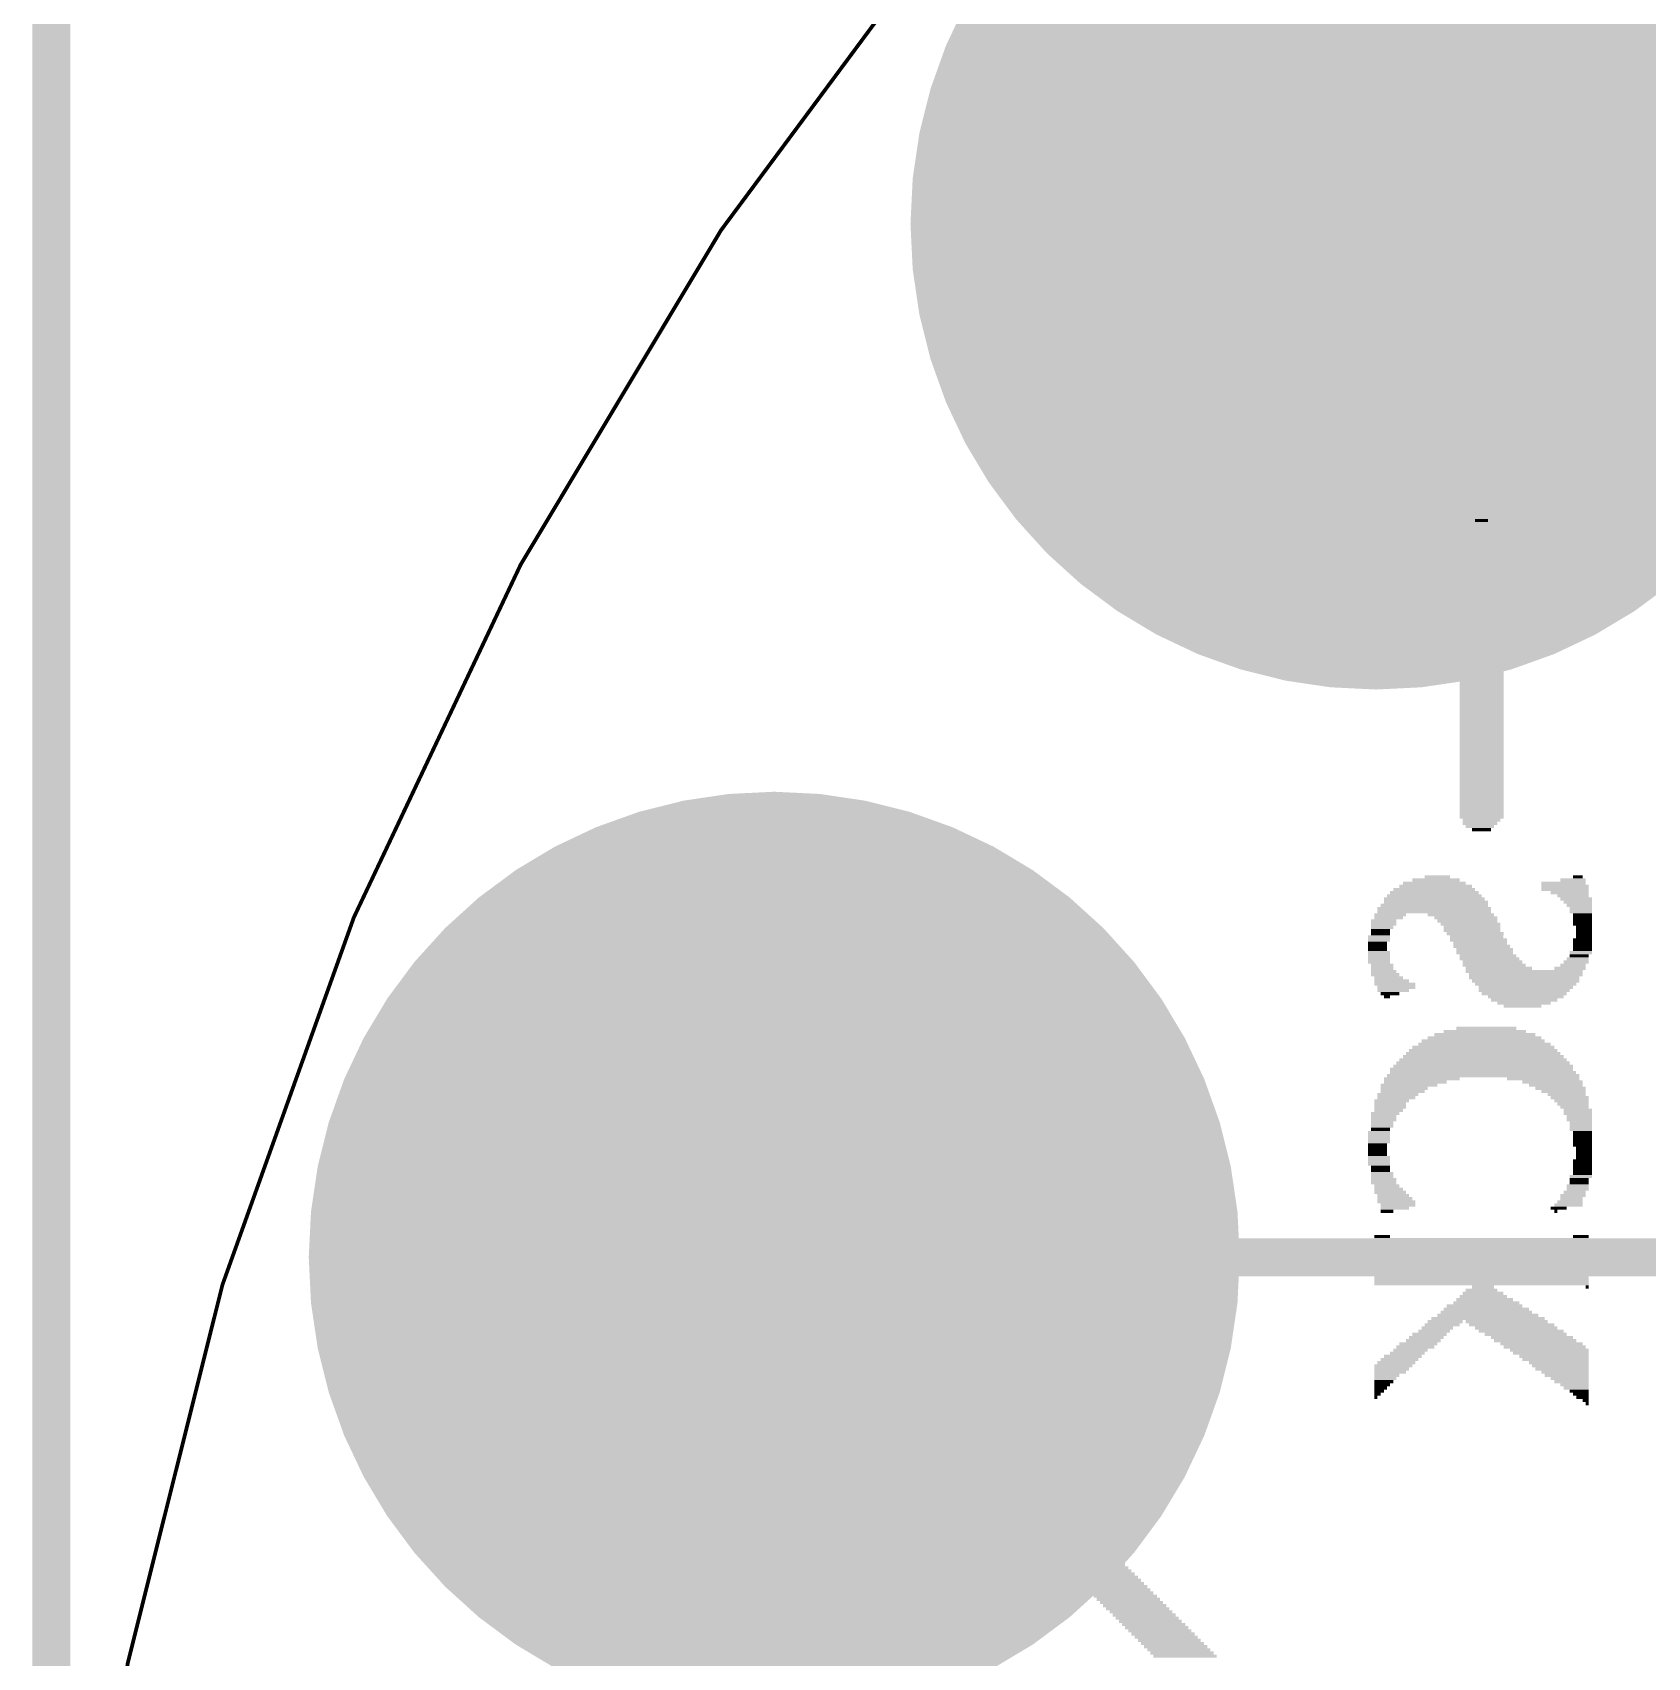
# Model space of a CAD drawing. Extents: x -26.8 to 26.8, y -26.8 to 26.8.
# Drawn here: x -26.8 to -15.96, y 5.24 to 16.14 of the extents above; entities that cross this region are included whole.
import ezdxf

# ---------------------------------------------------------------- set-up
doc = ezdxf.new("R2010")
doc.units = 0
for name, color, linetype in [('1', 12, 'CONTINUOUS'), ('16', 5, 'CONTINUOUS'), ('17', 110, 'CONTINUOUS'), ('20', 53, 'CONTINUOUS'), ('201', 6, 'CONTINUOUS'), ('30', 253, 'CONTINUOUS')]:
    doc.layers.add(name, color=color, linetype=linetype)

# ---------------------------------------------------------------- blocks, each defined once
blk = doc.blocks.new('ROUNDP')
at = {"const_width": 0.5}
blk.add_lwpolyline([(0, -0.25, 1), (0, 0.25, 1), (0, -0.25)], format="xyb", dxfattribs=at)
blk = doc.blocks.new('RECT')
blk.add_solid([(-0.5, -0.5), (0.5, -0.5), (-0.5, 0.5), (0.5, 0.5)])

msp = doc.modelspace()

# ---------------------------------------------------------------- linework, layer by layer
at = {"layer": '1'}
for points, const_width in [([(-26.67, 26.67), (-26.67, -26.67)], 0.2032), ([(-17.78, 14.859), (-2.54, 14.859)], 0.254)]:
    msp.add_lwpolyline(points, dxfattribs=dict(at, const_width=const_width))
for points, const_width in [([(-17.78, 12.2428, 1), (-17.78, 17.4752, 1), (-17.78, 12.2428)], 1.016), ([(-17.78, 14.9225, 1), (-17.78, 14.7955)], 0.127), ([(-21.8186, 5.3086, 1), (-21.8186, 10.541, 1), (-21.8186, 5.3086)], 1.016)]:
    msp.add_lwpolyline(points, format="xyb", dxfattribs=dict(at, const_width=const_width))
at = {"layer": '16', "const_width": 0.254}
for points in [[(-26.67, 26.67), (-26.67, -26.67)], [(-14.7828, 7.9248), (-21.8186, 7.9248)]]:
    msp.add_lwpolyline(points, dxfattribs=at)
at = {"layer": '16', "const_width": 0.127}
msp.add_lwpolyline([(-21.8186, 7.9883, 1), (-21.8186, 7.8613)], format="xyb", dxfattribs=at)
at = {"layer": '20', "const_width": 0.0254}
msp.add_lwpolyline([(0, -26.67, 1), (0, 26.67, 1), (0, -26.67)], format="xyb", dxfattribs=at)

# ---------------------------------------------------------------- block references
at = {"layer": '17', "xscale": 5.266, "yscale": 5.266, "rotation": 90}
for p in [(-17.78, 14.859), (-17.78, 14.859), (-21.8186, 7.9248), (-21.8186, 7.9248)]:
    msp.add_blockref('ROUNDP', p, dxfattribs=at)
at = {"layer": '201', "rotation": 180}
for p, xscale, yscale in [((-17.0713, 12.8693), 0.0864, 0.0211), ((-17.0815, 12.7847), 0.2743, 0.0211), ((-17.0713, 12.7635), 0.2946, 0.0213), ((-17.0713, 12.8058), 0.254, 0.0211), ((-17.0713, 12.827), 0.2134, 0.0213), ((-17.0713, 12.8482), 0.1676, 0.0211), ((-17.0713, 12.7423), 0.2946, 0.0211), ((-17.0713, 12.7212), 0.2946, 0.0211), ((-17.0713, 12.7), 0.2946, 0.0213), ((-17.0713, 12.6788), 0.2946, 0.0211), ((-17.0713, 12.6577), 0.2946, 0.0211), ((-17.0713, 12.6365), 0.2946, 0.0213), ((-17.0713, 12.6153), 0.2946, 0.0211), ((-17.0713, 12.5942), 0.2946, 0.0211), ((-17.0713, 12.573), 0.2946, 0.0213), ((-17.0713, 12.5518), 0.2946, 0.0211), ((-17.0713, 12.5307), 0.2946, 0.0211), ((-17.0713, 12.5095), 0.2946, 0.0213), ((-17.0713, 12.4883), 0.2946, 0.0211), ((-17.0713, 12.4672), 0.2946, 0.0211), ((-17.0713, 12.446), 0.2946, 0.0213), ((-17.0713, 12.4248), 0.2946, 0.0211), ((-17.0713, 12.4037), 0.2946, 0.0211), ((-17.0713, 12.3825), 0.2946, 0.0213), ((-17.0713, 12.3613), 0.2946, 0.0211), ((-17.0713, 12.3402), 0.2946, 0.0211), ((-17.0713, 12.319), 0.2946, 0.0213), ((-17.0713, 12.2978), 0.2946, 0.0211), ((-17.0713, 12.2767), 0.2946, 0.0211), ((-17.0713, 12.2555), 0.2946, 0.0213), ((-17.0713, 12.2343), 0.2946, 0.0211), ((-17.0713, 12.2132), 0.2946, 0.0211), ((-17.0713, 12.192), 0.2946, 0.0213), ((-17.0713, 12.1708), 0.2946, 0.0211), ((-17.0713, 12.1497), 0.2946, 0.0211), ((-17.0713, 12.1285), 0.2946, 0.0213), ((-17.0713, 12.1073), 0.2946, 0.0211), ((-17.0713, 12.0862), 0.2946, 0.0211), ((-17.0713, 12.065), 0.2946, 0.0213), ((-17.0713, 12.0438), 0.2946, 0.0211), ((-17.0713, 12.0227), 0.2946, 0.0211), ((-17.0713, 12.0015), 0.2946, 0.0213), ((-17.0713, 11.9803), 0.2946, 0.0211), ((-17.0713, 11.9592), 0.2946, 0.0211), ((-17.0713, 11.938), 0.2946, 0.0213), ((-17.0713, 11.9168), 0.2946, 0.0211), ((-17.0713, 11.8957), 0.2946, 0.0211), ((-17.0713, 11.8745), 0.2946, 0.0213), ((-17.0713, 11.8533), 0.2946, 0.0211), ((-17.0713, 11.8322), 0.2946, 0.0211), ((-17.0713, 11.811), 0.2946, 0.0213), ((-17.0713, 11.7898), 0.2946, 0.0211), ((-17.0713, 11.7687), 0.2946, 0.0211), ((-17.0713, 11.7475), 0.2946, 0.0213), ((-17.0713, 11.7263), 0.2946, 0.0211), ((-17.0713, 11.7052), 0.2946, 0.0211), ((-17.0713, 11.684), 0.2946, 0.0213), ((-17.0713, 11.6628), 0.2946, 0.0211), ((-17.0713, 11.6417), 0.2946, 0.0211), ((-17.0713, 11.6205), 0.2946, 0.0213), ((-17.0713, 11.5993), 0.2946, 0.0211), ((-17.0713, 11.5782), 0.2946, 0.0211), ((-17.0713, 11.557), 0.2946, 0.0213), ((-17.0713, 11.5358), 0.2946, 0.0211), ((-17.0713, 11.5147), 0.2946, 0.0211), ((-17.0713, 11.4935), 0.2946, 0.0213), ((-17.0713, 11.4723), 0.2946, 0.0211), ((-17.0713, 11.4512), 0.2946, 0.0211), ((-17.0713, 11.43), 0.2946, 0.0213), ((-17.0713, 11.4088), 0.2946, 0.0211), ((-17.0713, 11.3877), 0.2946, 0.0211), ((-17.0713, 11.3665), 0.2946, 0.0213), ((-17.0713, 11.3453), 0.2946, 0.0211), ((-17.0713, 11.3242), 0.2946, 0.0211), ((-17.0713, 11.303), 0.2946, 0.0213), ((-17.0713, 11.2818), 0.2946, 0.0211), ((-17.0713, 11.2607), 0.2946, 0.0211), ((-17.0713, 11.2395), 0.2946, 0.0213), ((-17.0713, 11.2183), 0.2946, 0.0211), ((-17.0713, 11.1972), 0.2946, 0.0211), ((-17.0713, 11.176), 0.2946, 0.0213), ((-17.0713, 11.1548), 0.2946, 0.0211), ((-17.0713, 11.1337), 0.2946, 0.0211), ((-17.0713, 11.1125), 0.2946, 0.0213), ((-17.0713, 11.0913), 0.2946, 0.0211), ((-17.0713, 11.0702), 0.2946, 0.0211), ((-17.0713, 11.049), 0.2946, 0.0213), ((-17.0713, 11.0278), 0.2946, 0.0211), ((-17.0713, 11.0067), 0.2946, 0.0211), ((-17.0713, 10.9855), 0.2946, 0.0213), ((-17.0713, 10.9643), 0.2946, 0.0211), ((-17.0713, 10.9432), 0.2946, 0.0211), ((-17.0713, 10.922), 0.2946, 0.0213), ((-17.0713, 10.9008), 0.2946, 0.0211), ((-17.0713, 10.8797), 0.2946, 0.0211), ((-17.0713, 10.8585), 0.254, 0.0213), ((-17.0815, 10.8373), 0.2337, 0.0211), ((-17.0828, 10.8162), 0.1905, 0.0211), ((-17.0713, 10.795), 0.127, 0.0213), ((-17.3673, 10.4775), 0.1702, 0.0213), ((-16.4249, 10.4775), 0.0635, 0.0213), ((-17.3888, 10.3505), 0.635, 0.0213), ((-17.3888, 10.3717), 0.5944, 0.0211), ((-17.3888, 10.3928), 0.5486, 0.0211), ((-17.3787, 10.414), 0.4877, 0.0213), ((-17.3888, 10.4352), 0.4216, 0.0211), ((-17.3774, 10.4563), 0.3175, 0.0211), ((-16.5214, 10.4352), 0.2972, 0.0211), ((-16.5113, 10.414), 0.3175, 0.0213), ((-16.5113, 10.3928), 0.3175, 0.0211), ((-16.4795, 10.3717), 0.254, 0.0211), ((-16.4579, 10.3505), 0.2108, 0.0213), ((-16.4579, 10.4563), 0.1702, 0.0211), ((-17.3888, 10.2658), 0.762, 0.0211), ((-17.3888, 10.2447), 0.762, 0.0211), ((-17.3888, 10.287), 0.7214, 0.0213), ((-17.3774, 10.3082), 0.6985, 0.0211), ((-17.3888, 10.3293), 0.6756, 0.0211), ((-16.4363, 10.3293), 0.2134, 0.0211), ((-16.4249, 10.3082), 0.1905, 0.0211), ((-16.4148, 10.287), 0.1702, 0.0213), ((-16.4046, 10.2658), 0.1499, 0.0211), ((-16.4046, 10.2447), 0.1499, 0.0211), ((-17.7381, 10.1388), 0.1499, 0.0211), ((-17.7279, 10.1812), 0.1702, 0.0211), ((-17.7279, 10.16), 0.1702, 0.0213), ((-17.6848, 10.2235), 0.2108, 0.0213), ((-17.6949, 10.2023), 0.1905, 0.0211), ((-17.2098, 10.2235), 0.4445, 0.0213), ((-17.1768, 10.2023), 0.4242, 0.0211), ((-17.1666, 10.1812), 0.4039, 0.0211), ((-17.145, 10.16), 0.4013, 0.0213), ((-17.1348, 10.1388), 0.381, 0.0211), ((-16.3932, 10.2235), 0.127, 0.0213), ((-16.3932, 10.2023), 0.127, 0.0211), ((-16.3932, 10.1812), 0.127, 0.0211), ((-16.3932, 10.16), 0.127, 0.0213), ((-16.383, 10.1388), 0.1067, 0.0211), ((-17.7597, 10.0753), 0.1473, 0.0211), ((-17.7597, 10.0542), 0.1473, 0.0211), ((-17.7698, 10.033), 0.127, 0.0213), ((-17.7495, 10.1177), 0.127, 0.0211), ((-17.7495, 10.0965), 0.127, 0.0213), ((-17.1348, 10.1177), 0.381, 0.0211), ((-17.1145, 10.0965), 0.381, 0.0213), ((-17.1031, 10.0753), 0.3581, 0.0211), ((-17.0917, 10.0542), 0.381, 0.0211), ((-17.0815, 10.033), 0.3607, 0.0213), ((-16.3932, 10.0542), 0.127, 0.0211), ((-16.3932, 10.033), 0.127, 0.0213), ((-16.383, 10.1177), 0.1067, 0.0211), ((-16.383, 10.0965), 0.1067, 0.0213), ((-16.383, 10.0753), 0.1067, 0.0211), ((-17.7698, 10.0118), 0.127, 0.0211), ((-17.7698, 9.9907), 0.127, 0.0211), ((-17.7597, 9.9695), 0.1473, 0.0213), ((-17.7597, 9.9483), 0.1473, 0.0211), ((-17.7597, 9.9272), 0.1473, 0.0211), ((-17.0713, 10.0118), 0.381, 0.0211), ((-17.051, 9.9907), 0.381, 0.0211), ((-17.051, 9.9695), 0.381, 0.0213), ((-17.0282, 9.9483), 0.381, 0.0211), ((-17.018, 9.9272), 0.4013, 0.0211), ((-16.4262, 9.9272), 0.1473, 0.0211), ((-16.4046, 9.9695), 0.1499, 0.0213), ((-16.416, 9.9483), 0.127, 0.0211), ((-16.3932, 10.0118), 0.127, 0.0211), ((-16.3932, 9.9907), 0.127, 0.0211), ((-17.7597, 9.906), 0.1473, 0.0213), ((-17.7381, 9.8848), 0.1499, 0.0211), ((-17.7381, 9.8637), 0.1499, 0.0211), ((-17.7178, 9.8213), 0.1905, 0.0211), ((-17.7279, 9.8425), 0.1702, 0.0213), ((-16.9863, 9.8848), 0.4242, 0.0211), ((-16.9977, 9.906), 0.4013, 0.0213), ((-16.9558, 9.8637), 0.4445, 0.0211), ((-16.7856, 9.8425), 0.7849, 0.0213), ((-16.7742, 9.8213), 0.762, 0.0211), ((-16.4782, 9.8637), 0.2108, 0.0211), ((-16.4579, 9.8848), 0.1702, 0.0211), ((-16.4363, 9.906), 0.1676, 0.0213), ((-17.6949, 9.8002), 0.1905, 0.0211), ((-17.6746, 9.779), 0.2311, 0.0213), ((-17.653, 9.7578), 0.2743, 0.0211), ((-17.6428, 9.7367), 0.254, 0.0211), ((-17.6644, 9.7155), 0.2108, 0.0213), ((-17.686, 9.6943), 0.127, 0.0211), ((-16.7856, 9.8002), 0.7391, 0.0211), ((-16.7754, 9.779), 0.7188, 0.0213), ((-16.7754, 9.7578), 0.6782, 0.0211), ((-16.7742, 9.7367), 0.635, 0.0211), ((-16.7856, 9.7155), 0.6121, 0.0213), ((-16.7856, 9.6943), 0.5715, 0.0211), ((-17.7063, 9.6732), 0.0406, 0.0211), ((-16.7742, 9.6732), 0.508, 0.0211), ((-16.7856, 9.652), 0.4445, 0.0213), ((-16.7856, 9.6308), 0.3581, 0.0211), ((-16.797, 9.6097), 0.254, 0.0211), ((-17.0599, 9.3768), 0.8255, 0.0211), ((-17.051, 9.398), 0.762, 0.0213), ((-17.0497, 9.4192), 0.6782, 0.0211), ((-17.0497, 9.4403), 0.5512, 0.0211), ((-17.0396, 9.4615), 0.4039, 0.0213), ((-17.0599, 9.271), 1.0795, 0.0213), ((-17.0612, 9.2922), 1.0363, 0.0211), ((-17.0612, 9.3133), 0.9957, 0.0211), ((-17.0599, 9.3345), 0.9525, 0.0213), ((-17.051, 9.3557), 0.889, 0.0211), ((-17.0713, 9.1863), 1.2294, 0.0211), ((-17.0612, 9.1652), 1.2497, 0.0211), ((-17.0599, 9.2075), 1.2065, 0.0213), ((-17.0612, 9.2287), 1.1633, 0.0211), ((-17.0612, 9.2498), 1.1227, 0.0211), ((-17.5908, 9.0593), 0.3175, 0.0211), ((-17.559, 9.0805), 0.381, 0.0213), ((-17.4727, 9.1228), 0.508, 0.0211), ((-17.5158, 9.1017), 0.4216, 0.0211), ((-17.0612, 9.144), 1.2903, 0.0213), ((-16.6586, 9.1228), 0.4851, 0.0211), ((-16.5951, 9.1017), 0.4039, 0.0211), ((-16.5735, 9.0805), 0.3607, 0.0213), ((-16.5418, 9.0593), 0.3378, 0.0211), ((-17.6746, 8.9747), 0.2311, 0.0211), ((-17.6848, 8.9535), 0.2108, 0.0213), ((-17.6848, 8.9323), 0.2108, 0.0211), ((-17.6327, 9.017), 0.2743, 0.0213), ((-17.6428, 8.9958), 0.254, 0.0211), ((-17.6009, 9.0382), 0.2972, 0.0211), ((-16.5214, 9.0382), 0.2972, 0.0211), ((-16.4998, 9.017), 0.254, 0.0213), ((-16.4795, 8.9958), 0.254, 0.0211), ((-16.4681, 8.9747), 0.2311, 0.0211), ((-16.4579, 8.9535), 0.2108, 0.0213), ((-16.4478, 8.9323), 0.1905, 0.0211), ((-17.7178, 8.89), 0.1905, 0.0213), ((-17.7381, 8.8265), 0.1499, 0.0213), ((-17.7279, 8.8688), 0.1702, 0.0211), ((-17.7279, 8.8477), 0.1702, 0.0211), ((-17.6949, 8.9112), 0.1905, 0.0211), ((-16.4249, 8.9112), 0.1905, 0.0211), ((-16.4249, 8.89), 0.1905, 0.0213), ((-16.4148, 8.8688), 0.1702, 0.0211), ((-16.4148, 8.8477), 0.1702, 0.0211), ((-16.4046, 8.8265), 0.1499, 0.0213), ((-17.7597, 8.763), 0.1473, 0.0213), ((-17.7597, 8.7418), 0.1473, 0.0211), ((-17.7597, 8.7207), 0.1473, 0.0211), ((-17.7381, 8.8053), 0.1499, 0.0211), ((-17.7495, 8.7842), 0.127, 0.0211), ((-16.4046, 8.8053), 0.1499, 0.0211), ((-16.4046, 8.7842), 0.1499, 0.0211), ((-16.3932, 8.763), 0.127, 0.0213), ((-16.3932, 8.7418), 0.127, 0.0211), ((-16.3932, 8.7207), 0.127, 0.0211), ((-17.7597, 8.6995), 0.1473, 0.0213), ((-17.7698, 8.6783), 0.127, 0.0211), ((-17.7698, 8.6572), 0.127, 0.0211), ((-17.7698, 8.636), 0.127, 0.0213), ((-17.7698, 8.6148), 0.127, 0.0211), ((-16.3932, 8.6995), 0.127, 0.0213), ((-16.3932, 8.6783), 0.127, 0.0211), ((-16.383, 8.6572), 0.1067, 0.0211), ((-16.383, 8.636), 0.1067, 0.0213), ((-16.383, 8.6148), 0.1067, 0.0211), ((-17.7597, 8.5937), 0.1473, 0.0211), ((-17.7597, 8.5725), 0.1473, 0.0213), ((-17.7597, 8.5513), 0.1473, 0.0211), ((-17.7495, 8.5302), 0.127, 0.0211), ((-17.7495, 8.509), 0.127, 0.0213), ((-16.3932, 8.5725), 0.127, 0.0213), ((-16.3932, 8.5513), 0.127, 0.0211), ((-16.3932, 8.5302), 0.127, 0.0211), ((-16.3932, 8.509), 0.127, 0.0213), ((-16.383, 8.5937), 0.1067, 0.0211), ((-17.7381, 8.4878), 0.1499, 0.0211), ((-17.7381, 8.4667), 0.1499, 0.0211), ((-17.7279, 8.4455), 0.1702, 0.0213), ((-17.7279, 8.4243), 0.1702, 0.0211), ((-17.7063, 8.4032), 0.1676, 0.0211), ((-16.4262, 8.4032), 0.1473, 0.0211), ((-16.4046, 8.4667), 0.1499, 0.0211), ((-16.416, 8.4455), 0.127, 0.0213), ((-16.416, 8.4243), 0.127, 0.0211), ((-16.3932, 8.4878), 0.127, 0.0211), ((-17.6949, 8.382), 0.1905, 0.0213), ((-17.6848, 8.3608), 0.2108, 0.0211), ((-17.6644, 8.3397), 0.2108, 0.0211), ((-17.653, 8.3185), 0.2337, 0.0213), ((-17.6428, 8.2973), 0.254, 0.0211), ((-17.6327, 8.2762), 0.2337, 0.0211), ((-16.4884, 8.2762), 0.1905, 0.0211), ((-16.4782, 8.2973), 0.1702, 0.0211), ((-16.4681, 8.3185), 0.1499, 0.0213), ((-16.4579, 8.3397), 0.1702, 0.0211), ((-16.4465, 8.3608), 0.1473, 0.0211), ((-16.4262, 8.382), 0.1473, 0.0213), ((-17.6543, 8.255), 0.1905, 0.0213), ((-17.7063, 8.2338), 0.0864, 0.0211), ((-16.5532, 8.255), 0.1067, 0.0213), ((-16.5735, 8.2338), 0.0203, 0.0211), ((-17.7381, 8.0645), 0.1041, 0.0213), ((-16.4046, 8.0645), 0.1041, 0.0213), ((-21.7183, 7.9587), 0.3175, 0.0211), ((-21.7284, 7.9798), 0.2972, 0.0211), ((-21.7272, 8.001), 0.254, 0.0213), ((-21.7284, 8.0222), 0.2108, 0.0211), ((-21.7284, 8.0433), 0.1702, 0.0211), ((-17.0713, 8.0433), 1.4376, 0.0211), ((-17.0713, 8.0222), 1.4376, 0.0211), ((-17.0713, 8.001), 1.4376, 0.0213), ((-17.0713, 7.9798), 1.4376, 0.0211), ((-17.0713, 7.9587), 1.4376, 0.0211), ((-21.6967, 7.9163), 0.3607, 0.0211), ((-21.6751, 7.874), 0.4039, 0.0213), ((-21.7068, 7.9375), 0.3404, 0.0213), ((-21.6865, 7.8952), 0.381, 0.0211), ((-21.6649, 7.8528), 0.4242, 0.0211), ((-17.0713, 7.9375), 1.4376, 0.0213), ((-17.0713, 7.9163), 1.4376, 0.0211), ((-17.0713, 7.8952), 1.4376, 0.0211), ((-17.0713, 7.874), 1.4376, 0.0213), ((-17.0713, 7.8528), 1.4376, 0.0211), ((-21.6433, 7.8317), 0.4216, 0.0211), ((-21.6218, 7.8105), 0.4242, 0.0213), ((-21.6014, 7.7893), 0.4242, 0.0211), ((-21.5798, 7.7682), 0.4216, 0.0211), ((-21.5583, 7.747), 0.4242, 0.0213), ((-17.0713, 7.8317), 1.4376, 0.0211), ((-17.0713, 7.8105), 1.4376, 0.0213), ((-17.0713, 7.7893), 1.4376, 0.0211), ((-17.0713, 7.7682), 1.4376, 0.0211), ((-17.0713, 7.747), 1.4376, 0.0213), ((-21.5379, 7.7258), 0.4242, 0.0211), ((-21.5163, 7.7047), 0.4216, 0.0211), ((-21.4947, 7.6835), 0.4242, 0.0213), ((-21.4744, 7.6623), 0.4242, 0.0211), ((-21.4528, 7.6412), 0.4216, 0.0211), ((-17.051, 7.6412), 0.381, 0.0211), ((-17.0599, 7.6623), 0.3175, 0.0211), ((-17.0612, 7.6835), 0.2743, 0.0213), ((-17.0713, 7.7047), 0.2134, 0.0211), ((-17.0612, 7.7258), 0.1473, 0.0211), ((-16.3627, 7.7258), 0.0203, 0.0211), ((-21.4313, 7.62), 0.4242, 0.0213), ((-21.4109, 7.5988), 0.4242, 0.0211), ((-21.3893, 7.5777), 0.4216, 0.0211), ((-21.3678, 7.5565), 0.4242, 0.0213), ((-21.3474, 7.5353), 0.4242, 0.0211), ((-21.3258, 7.5142), 0.4216, 0.0211), ((-17.0282, 7.5142), 0.762, 0.0211), ((-17.0294, 7.5353), 0.6782, 0.0211), ((-17.0396, 7.5565), 0.6121, 0.0213), ((-17.0396, 7.5777), 0.5715, 0.0211), ((-17.051, 7.5988), 0.508, 0.0211), ((-17.0396, 7.62), 0.4445, 0.0213), ((-21.3042, 7.493), 0.4242, 0.0213), ((-21.2839, 7.4718), 0.4242, 0.0211), ((-21.2623, 7.4507), 0.4216, 0.0211), ((-21.2408, 7.4295), 0.4242, 0.0213), ((-21.2204, 7.4083), 0.4242, 0.0211), ((-17.4206, 7.4083), 0.2311, 0.0211), ((-17.3888, 7.4295), 0.2134, 0.0213), ((-17.3673, 7.4507), 0.2108, 0.0211), ((-17.3355, 7.4718), 0.2337, 0.0211), ((-17.3152, 7.493), 0.2337, 0.0213), ((-16.9024, 7.493), 0.5512, 0.0213), ((-16.8694, 7.4718), 0.5715, 0.0211), ((-16.8389, 7.4507), 0.5512, 0.0211), ((-16.8059, 7.4295), 0.5715, 0.0213), ((-16.7754, 7.4083), 0.5512, 0.0211), ((-21.1988, 7.3872), 0.4216, 0.0211), ((-21.1773, 7.366), 0.4242, 0.0213), ((-21.1569, 7.3448), 0.4242, 0.0211), ((-21.1353, 7.3237), 0.4216, 0.0211), ((-21.1137, 7.3025), 0.4242, 0.0213), ((-17.5476, 7.3025), 0.2311, 0.0213), ((-17.5158, 7.3237), 0.254, 0.0211), ((-17.4955, 7.3448), 0.254, 0.0211), ((-17.4625, 7.366), 0.2337, 0.0213), ((-17.4422, 7.3872), 0.2337, 0.0211), ((-16.7323, 7.3872), 0.5512, 0.0211), ((-16.7119, 7.366), 0.5512, 0.0213), ((-16.6687, 7.3448), 0.5512, 0.0211), ((-16.6484, 7.3237), 0.5512, 0.0211), ((-16.6167, 7.3025), 0.5283, 0.0213), ((-21.0934, 7.2813), 0.4242, 0.0211), ((-21.0718, 7.2602), 0.4216, 0.0211), ((-21.0503, 7.239), 0.4242, 0.0213), ((-21.0299, 7.2178), 0.4242, 0.0211), ((-21.0083, 7.1967), 0.4216, 0.0211), ((-17.6632, 7.1967), 0.254, 0.0211), ((-17.6428, 7.2178), 0.254, 0.0211), ((-17.6225, 7.239), 0.254, 0.0213), ((-17.5997, 7.2602), 0.254, 0.0211), ((-17.5692, 7.2813), 0.2337, 0.0211), ((-16.6065, 7.2813), 0.508, 0.0211), ((-16.5849, 7.2602), 0.4648, 0.0211), ((-16.5748, 7.239), 0.4445, 0.0213), ((-16.5532, 7.2178), 0.4013, 0.0211), ((-16.543, 7.1967), 0.381, 0.0211), ((-20.9868, 7.1755), 0.4242, 0.0213), ((-20.9664, 7.1543), 0.4242, 0.0211), ((-20.9448, 7.1332), 0.4216, 0.0211), ((-20.9232, 7.112), 0.4242, 0.0213), ((-20.9029, 7.0908), 0.4242, 0.0211), ((-17.6746, 7.1755), 0.2311, 0.0213), ((-17.6848, 7.1543), 0.2108, 0.0211), ((-17.7165, 7.112), 0.1473, 0.0213), ((-17.7267, 7.0908), 0.127, 0.0211), ((-17.7063, 7.1332), 0.1676, 0.0211), ((-16.5316, 7.1755), 0.3581, 0.0213), ((-16.5113, 7.1543), 0.3175, 0.0211), ((-16.4998, 7.1332), 0.2946, 0.0211), ((-16.4795, 7.112), 0.254, 0.0213), ((-16.4681, 7.0908), 0.2311, 0.0211), ((-20.8813, 7.0697), 0.4216, 0.0211), ((-20.8598, 7.0485), 0.4242, 0.0213), ((-20.8394, 7.0273), 0.4242, 0.0211), ((-20.8178, 7.0062), 0.4216, 0.0211), ((-20.7963, 6.985), 0.4242, 0.0213), ((-17.7381, 7.0697), 0.1041, 0.0211), ((-17.7483, 7.0485), 0.0838, 0.0213), ((-17.7584, 7.0273), 0.0635, 0.0211), ((-17.78, 6.985), 0.0203, 0.0213), ((-17.7698, 7.0062), 0.0406, 0.0211), ((-16.4478, 7.0697), 0.1905, 0.0211), ((-16.4363, 7.0485), 0.1676, 0.0213), ((-16.416, 7.0273), 0.127, 0.0211), ((-16.4046, 7.0062), 0.1041, 0.0211), ((-16.3944, 6.985), 0.0838, 0.0213), ((-20.7759, 6.9638), 0.4242, 0.0211), ((-20.7543, 6.9427), 0.4216, 0.0211), ((-20.7327, 6.9215), 0.4242, 0.0213), ((-20.7124, 6.9003), 0.4242, 0.0211), ((-20.6908, 6.8792), 0.4216, 0.0211), ((-16.3728, 6.9638), 0.0406, 0.0211), ((-16.3627, 6.9427), 0.0203, 0.0211), ((-20.6693, 6.858), 0.4242, 0.0213), ((-20.6489, 6.8368), 0.4242, 0.0211), ((-20.6273, 6.8157), 0.4216, 0.0211), ((-20.6058, 6.7945), 0.4242, 0.0213), ((-20.5854, 6.7733), 0.4242, 0.0211), ((-20.5638, 6.7522), 0.4216, 0.0211), ((-20.5422, 6.731), 0.4242, 0.0213), ((-20.5219, 6.7098), 0.4242, 0.0211), ((-20.5003, 6.6887), 0.4216, 0.0211), ((-20.4788, 6.6675), 0.4242, 0.0213), ((-20.4584, 6.6463), 0.4242, 0.0211), ((-20.4368, 6.6252), 0.4216, 0.0211), ((-20.4153, 6.604), 0.4242, 0.0213), ((-20.3949, 6.5828), 0.4242, 0.0211), ((-20.3733, 6.5617), 0.4216, 0.0211), ((-20.3518, 6.5405), 0.4242, 0.0213), ((-20.3314, 6.5193), 0.4242, 0.0211), ((-20.3098, 6.4982), 0.4216, 0.0211), ((-20.2883, 6.477), 0.4242, 0.0213), ((-20.2679, 6.4558), 0.4242, 0.0211), ((-20.2463, 6.4347), 0.4216, 0.0211), ((-20.2248, 6.4135), 0.4242, 0.0213), ((-20.2044, 6.3923), 0.4242, 0.0211), ((-20.1828, 6.3712), 0.4216, 0.0211), ((-20.1613, 6.35), 0.4242, 0.0213), ((-20.1409, 6.3288), 0.4242, 0.0211), ((-20.1193, 6.3077), 0.4216, 0.0211), ((-20.0978, 6.2865), 0.4242, 0.0213), ((-20.0774, 6.2653), 0.4242, 0.0211), ((-20.0558, 6.2442), 0.4216, 0.0211), ((-20.0343, 6.223), 0.4242, 0.0213), ((-20.0139, 6.2018), 0.4242, 0.0211), ((-19.9923, 6.1807), 0.4216, 0.0211), ((-19.9708, 6.1595), 0.4242, 0.0213), ((-19.9504, 6.1383), 0.4242, 0.0211), ((-19.9288, 6.1172), 0.4216, 0.0211), ((-19.9073, 6.096), 0.4242, 0.0213), ((-19.8869, 6.0748), 0.4242, 0.0211), ((-19.8653, 6.0537), 0.4216, 0.0211), ((-19.8438, 6.0325), 0.4242, 0.0213), ((-19.8234, 6.0113), 0.4242, 0.0211), ((-19.8018, 5.9902), 0.4216, 0.0211), ((-19.7803, 5.969), 0.4242, 0.0213), ((-19.7599, 5.9478), 0.4242, 0.0211), ((-19.7383, 5.9267), 0.4216, 0.0211), ((-19.7168, 5.9055), 0.4242, 0.0213), ((-19.6964, 5.8843), 0.4242, 0.0211), ((-19.6748, 5.8632), 0.4216, 0.0211), ((-19.6532, 5.842), 0.4242, 0.0213), ((-19.6329, 5.8208), 0.4242, 0.0211), ((-19.6113, 5.7997), 0.4216, 0.0211), ((-19.5898, 5.7785), 0.4242, 0.0213), ((-19.5694, 5.7573), 0.4242, 0.0211), ((-19.5478, 5.7362), 0.4216, 0.0211), ((-19.5263, 5.715), 0.4242, 0.0213), ((-19.5059, 5.6938), 0.4242, 0.0211), ((-19.4843, 5.6727), 0.4216, 0.0211), ((-19.4627, 5.6515), 0.4242, 0.0213), ((-19.4424, 5.6303), 0.4242, 0.0211), ((-19.4208, 5.6092), 0.4216, 0.0211), ((-19.3993, 5.588), 0.4242, 0.0213), ((-19.3789, 5.5668), 0.4242, 0.0211), ((-19.3573, 5.5457), 0.4216, 0.0211), ((-19.3358, 5.5245), 0.4242, 0.0213), ((-19.3154, 5.5033), 0.4242, 0.0211), ((-19.2938, 5.4822), 0.4216, 0.0211), ((-19.2722, 5.461), 0.4242, 0.0213), ((-19.2519, 5.4398), 0.4242, 0.0211), ((-19.2303, 5.4187), 0.4216, 0.0211), ((-19.2088, 5.3975), 0.4242, 0.0213), ((-19.1884, 5.3763), 0.4242, 0.0211), ((-19.1668, 5.3552), 0.4216, 0.0211), ((-19.1453, 5.334), 0.4242, 0.0213), ((-19.1249, 5.3128), 0.4242, 0.0211), ((-19.1033, 5.2917), 0.4216, 0.0211), ((-19.0817, 5.2705), 0.4242, 0.0213), ((-19.0614, 5.2493), 0.4242, 0.0211)]:
    msp.add_blockref('RECT', p, dxfattribs=dict(at, xscale=xscale, yscale=yscale))
at = {"layer": '30', "xscale": 5.3676, "yscale": 5.3676, "rotation": 90}
for p in [(-17.78, 14.859), (-21.8186, 7.9248)]:
    msp.add_blockref('ROUNDP', p, dxfattribs=at)

doc.saveas('drawing.dxf')
